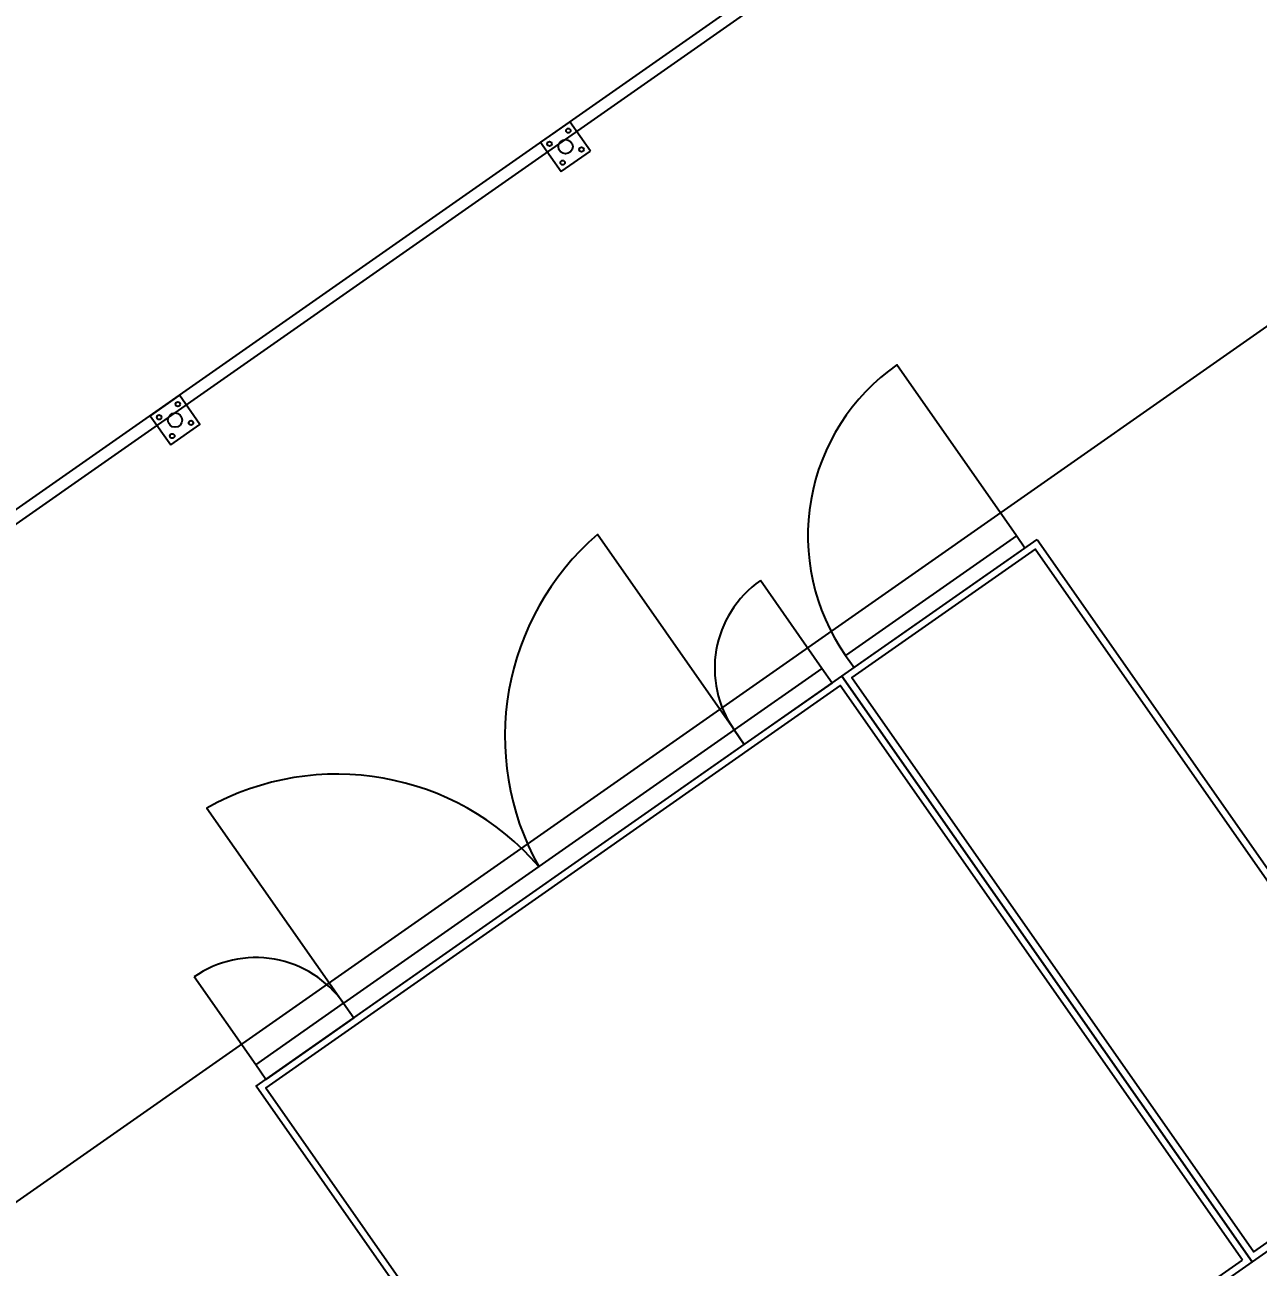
# Model space of a CAD drawing. Header units: millimetres. Extents: x 152904052 to 153933663, y 538271515 to 539240469.
# Drawn here: x 153452160 to 153457335, y 538571438 to 538576650 of the extents above; entities that cross this region are included whole.
import ezdxf
from ezdxf.enums import TextEntityAlignment as Align

# ---------------------------------------------------------------- set-up
doc = ezdxf.new("R2010")
doc.units = ezdxf.units.MM
for name, color, linetype in [('FENC', 7, 'Continuous'), ('POWR', 5, 'Continuous'), ('TEXT', 7, 'Continuous')]:
    doc.layers.add(name, color=color, linetype=linetype)
doc.styles.get("Standard").update_dxf_attribs({"font": 'Gulim.ttf'})

msp = doc.modelspace()

# ---------------------------------------------------------------- linework, layer by layer
at = {"layer": 'FENC', "color": 8}
for p, q in [((153451109.7, 538573906.6), (153469583.3, 538586842)), ((153451199.1, 538573908.2), (153469549.8, 538586757.5)), ((153454447, 538576243.5), (153454324.2, 538576157.4)), ((153454533.1, 538576120.6), (153454447, 538576243.5)), ((153454386.3, 538576200.9), (153454324.2, 538576157.4)), ((153454324.2, 538576157.4), (153454410.2, 538576034.5)), ((153454324.2, 538576157.4), (153454410.2, 538576034.5)), ((153454410.2, 538576034.5), (153454533.1, 538576120.6)), ((153452748, 538575053.8), (153452685.9, 538575010.3)), ((153452685.9, 538575010.3), (153452771.9, 538574887.4))]:
    msp.add_line(p, q, dxfattribs=at)
msp.add_lwpolyline([(153452771.9, 538574887.4), (153452894.8, 538574973.4), (153452808.7, 538575096.3), (153452685.9, 538575010.3)], close=True, dxfattribs=at)
for centre, radius in [((153454440.4, 538576206), 9.49), ((153454361.6, 538576150.8), 9.49), ((153454428.6, 538576139), 30), ((153454428.6, 538576139), 30), ((153454495.6, 538576127.2), 9.49), ((153454416.8, 538576072), 9.49), ((153452802.1, 538575058.8), 9.49), ((153452723.3, 538575003.7), 9.49), ((153452790.3, 538574991.8), 30), ((153452790.3, 538574991.8), 30), ((153452857.3, 538574980), 9.49), ((153452778.5, 538574924.8), 9.49)]:
    msp.add_circle(centre, radius, dxfattribs=at)
at = {"layer": 'POWR', "color": 7}
msp.add_lwpolyline([(153469780.4, 538584074.6), (153471663.2, 538581385.6), (153446937.2, 538564042.2), (153445040.3, 538566751.3), (153469780.4, 538584074.6)], dxfattribs=at)
for points in [[(153456320.4, 538574506.3), (153455818.5, 538575223.1, 0.414214), (153455603.7, 538574004.4)], [(153455135.7, 538573692), (153454562.1, 538574511.2, 0.356268), (153454316.5, 538573118.4, 0.356268), (153452923.8, 538573364), (153453497.4, 538572544.9)]]:
    msp.add_lwpolyline(points, format="xyb", dxfattribs=at)
for points in [[(153456407.5, 538574491), (153458128.2, 538572033.5), (153457309, 538571459.9), (153455588.3, 538573917.4)], [(153456320.4, 538574506.3), (153455603.7, 538574004.4), (153455639.5, 538573953.2), (153456356.3, 538574455.1)], [(153458086.4, 538572040.8), (153456399.2, 538574450.4), (153455629.2, 538573911.3), (153457316.4, 538571501.7)], [(153455504.3, 538573950.1), (153455135.7, 538573692), (153455178.7, 538573630.6), (153455547.3, 538573888.7)], [(153455588.3, 538573917.4), (153457309, 538571459.9), (153454851.5, 538569739.2), (153453130.8, 538572196.6)], [(153457269.3, 538571466.9), (153455581.3, 538573877.7), (153453170.5, 538572189.6), (153454858.5, 538569778.9)], [(153455135.7, 538573692), (153453497.4, 538572544.9), (153453540.4, 538572483.4), (153455178.7, 538573630.6)], [(153453128.8, 538572286.8), (153453497.4, 538572544.9), (153453540.4, 538572483.4), (153453171.8, 538572225.3)]]:
    msp.add_lwpolyline(points, close=True, dxfattribs=at)
at = {"layer": 'POWR', "color": 7, "ltscale": 1000}
for points in [[(153455504.3, 538573950.1), (153455246.2, 538574318.8)], [(153453128.8, 538572286.8), (153452870.7, 538572655.4)]]:
    msp.add_lwpolyline(points, dxfattribs=at)
for centre, start, end in [((153455504.3, 538573950.1), 125, 215), ((153453128.8, 538572286.8), 35, 125)]:
    msp.add_arc(centre, 450, start, end, dxfattribs=at)

# ---------------------------------------------------------------- texts
at = {"layer": 'TEXT'}
msp.add_text('전기실#CD', height=4550, rotation=34.9999, dxfattribs=at).set_placement((153466474.5, 538561025.3), align=Align.CENTER)

doc.saveas('drawing.dxf')
